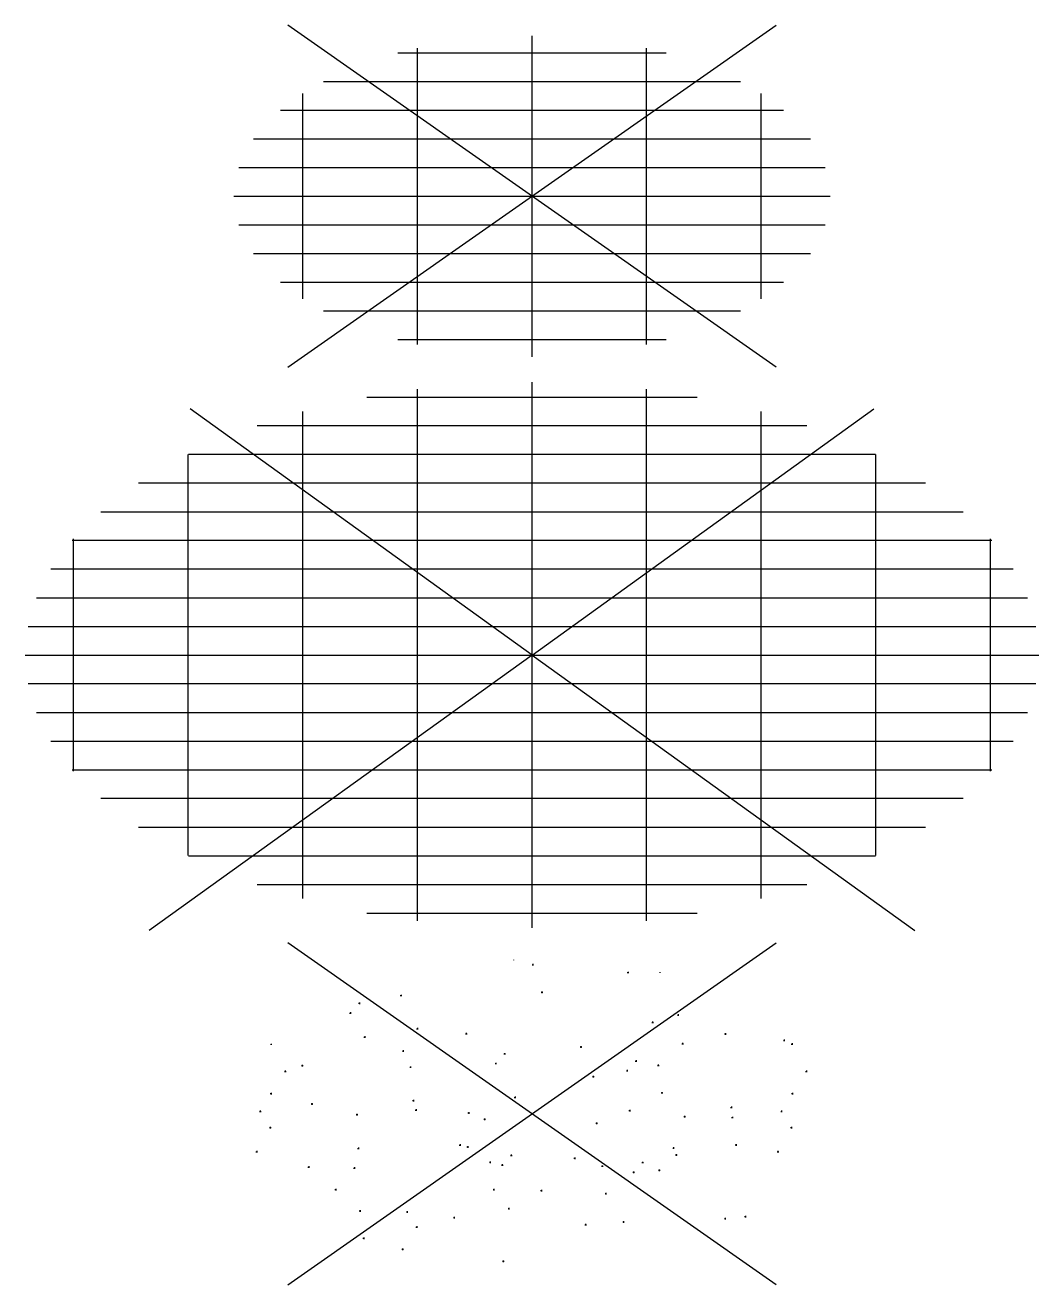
# Model space of a CAD drawing. Header units: metres. Extents: x 3187 to 3249, y 2220 to 2393.
# Drawn here: x 3193.503 to 3195.713, y 2312.821 to 2315.566 of the extents above; entities that cross this region are included whole.
import ezdxf
from ezdxf.enums import TextEntityAlignment as Align

# ---------------------------------------------------------------- set-up
doc = ezdxf.new("R2010")
doc.units = ezdxf.units.M
doc.layers.add('V-WE-VH-OPENVERHARDING_STRAATBAKSTEEN-S', color=90, linetype='Continuous', lineweight=25)
doc.styles.add('NLCS-ISO', font='NLCS-ISO.ttf')

# ---------------------------------------------------------------- blocks, each defined once
blk = doc.blocks.new('V-SVH-FUNDERING_ZAND_KL-SO')
for p, q in [((-2.662, -1.864), (2.662, 1.864)), ((2.662, -1.864), (-2.662, 1.864)), ((-0.203, 1.678), (-0.203, 1.676)), ((0, 1.625), (0.017, 1.625)), ((0.009, 1.634), (0.009, 1.617)), ((1.038, 1.539), (1.055, 1.539)), ((1.047, 1.548), (1.047, 1.531)), ((1.394, 1.543), (1.394, 1.537)), ((-1.436, 1.289), (-1.419, 1.289)), ((-1.428, 1.298), (-1.428, 1.281)), ((0.1, 1.324), (0.118, 1.324)), ((0.109, 1.332), (0.109, 1.315)), ((-1.979, 1.106), (-1.979, 1.089)), ((-1.891, 1.204), (-1.874, 1.204)), ((-1.882, 1.212), (-1.882, 1.195)), ((-1.988, 1.098), (-1.971, 1.098)), ((1.307, 0.996), (1.324, 0.996)), ((1.315, 1.004), (1.315, 0.987)), ((1.585, 1.076), (1.602, 1.076)), ((1.593, 1.084), (1.593, 1.067)), ((-1.833, 0.836), (-1.816, 0.836)), ((-1.824, 0.845), (-1.824, 0.828)), ((-1.258, 0.926), (-1.241, 0.926)), ((-1.25, 0.935), (-1.25, 0.918)), ((-0.725, 0.872), (-0.708, 0.872)), ((-0.716, 0.881), (-0.716, 0.864)), ((2.1, 0.871), (2.117, 0.871)), ((2.108, 0.879), (2.108, 0.862)), ((-2.847, 0.76), (-2.847, 0.75)), ((-2.847, 0.759), (-2.838, 0.759)), ((-1.404, 0.693), (-1.404, 0.675)), ((0.525, 0.728), (0.542, 0.728)), ((0.534, 0.736), (0.534, 0.719)), ((1.633, 0.764), (1.65, 0.764)), ((1.642, 0.772), (1.642, 0.755)), ((2.741, 0.8), (2.758, 0.8)), ((2.75, 0.809), (2.75, 0.791)), ((2.827, 0.759), (2.844, 0.759)), ((2.835, 0.768), (2.835, 0.75)), ((-1.413, 0.684), (-1.396, 0.684)), ((-0.395, 0.556), (-0.395, 0.539)), ((-0.306, 0.654), (-0.289, 0.654)), ((-0.298, 0.662), (-0.298, 0.645)), ((1.126, 0.575), (1.143, 0.575)), ((1.135, 0.584), (1.135, 0.567)), ((-2.698, 0.462), (-2.681, 0.462)), ((-2.69, 0.471), (-2.69, 0.453)), ((-2.512, 0.526), (-2.495, 0.526)), ((-2.504, 0.534), (-2.504, 0.517)), ((-1.333, 0.508), (-1.316, 0.508)), ((-1.325, 0.517), (-1.325, 0.5)), ((-0.403, 0.548), (-0.386, 0.548)), ((0.668, 0.415), (0.668, 0.397)), ((1.029, 0.469), (1.046, 0.469)), ((1.038, 0.478), (1.038, 0.461)), ((1.368, 0.528), (1.385, 0.528)), ((1.377, 0.537), (1.377, 0.52)), ((2.983, 0.462), (3.001, 0.462)), ((2.992, 0.471), (2.992, 0.453)), ((0.66, 0.406), (0.677, 0.406)), ((-2.853, 0.22), (-2.836, 0.22)), ((-2.844, 0.228), (-2.844, 0.211)), ((-1.301, 0.143), (-1.284, 0.143)), ((-1.292, 0.151), (-1.292, 0.134)), ((-0.193, 0.179), (-0.176, 0.179)), ((-0.184, 0.188), (-0.184, 0.17)), ((1.408, 0.229), (1.425, 0.229)), ((1.416, 0.237), (1.416, 0.22)), ((2.829, 0.22), (2.846, 0.22)), ((2.838, 0.228), (2.838, 0.211)), ((-2.971, 0.025), (-2.954, 0.025)), ((-2.962, 0.034), (-2.962, 0.017)), ((-2.409, 0.107), (-2.391, 0.107)), ((-2.4, 0.115), (-2.4, 0.098)), ((-1.272, 0.041), (-1.255, 0.041)), ((-1.263, 0.049), (-1.263, 0.032)), ((-0.699, 0.009), (-0.682, 0.009)), ((-0.69, 0.017), (-0.69, 0)), ((1.057, 0.034), (1.074, 0.034)), ((1.066, 0.043), (1.066, 0.026)), ((2.165, 0.07), (2.182, 0.07)), ((2.174, 0.079), (2.174, 0.062)), ((2.711, 0.025), (2.728, 0.025)), ((2.719, 0.034), (2.719, 0.017)), ((-1.917, -0.009), (-1.9, -0.009)), ((-1.909, 0), (-1.909, -0.017)), ((-0.526, -0.06), (-0.508, -0.06)), ((-0.517, -0.052), (-0.517, -0.069)), ((0.695, -0.103), (0.713, -0.103)), ((0.704, -0.095), (0.704, -0.112)), ((1.655, -0.031), (1.672, -0.031)), ((1.664, -0.022), (1.664, -0.04)), ((2.176, -0.04), (2.193, -0.04)), ((2.184, -0.032), (2.184, -0.049)), ((-2.863, -0.151), (-2.845, -0.151)), ((-2.854, -0.142), (-2.854, -0.159)), ((2.819, -0.151), (2.836, -0.151)), ((2.828, -0.142), (2.828, -0.159)), ((-3, -0.404), (-3, -0.422)), ((-1.901, -0.377), (-1.884, -0.377)), ((-1.892, -0.368), (-1.892, -0.385)), ((-0.793, -0.341), (-0.776, -0.341)), ((-0.784, -0.332), (-0.784, -0.349)), ((-0.709, -0.362), (-0.692, -0.362)), ((-0.7, -0.353), (-0.7, -0.37)), ((1.534, -0.373), (1.551, -0.373)), ((1.542, -0.364), (1.542, -0.381)), ((2.215, -0.34), (2.232, -0.34)), ((2.224, -0.331), (2.224, -0.348)), ((2.681, -0.404), (2.681, -0.422)), ((-3.009, -0.413), (-2.992, -0.413)), ((-0.464, -0.528), (-0.447, -0.528)), ((-0.456, -0.519), (-0.456, -0.537)), ((-0.236, -0.453), (-0.218, -0.453)), ((-0.227, -0.444), (-0.227, -0.461)), ((0.457, -0.485), (0.474, -0.485)), ((0.466, -0.477), (0.466, -0.494)), ((1.197, -0.531), (1.214, -0.531)), ((1.205, -0.523), (1.205, -0.54)), ((1.565, -0.449), (1.582, -0.449)), ((1.573, -0.441), (1.573, -0.458)), ((2.673, -0.413), (2.69, -0.413)), ((-2.442, -0.581), (-2.425, -0.581)), ((-2.433, -0.572), (-2.433, -0.59)), ((-1.945, -0.591), (-1.927, -0.591)), ((-1.936, -0.582), (-1.936, -0.599)), ((-0.333, -0.559), (-0.316, -0.559)), ((-0.324, -0.55), (-0.324, -0.567)), ((0.757, -0.571), (0.774, -0.571)), ((0.765, -0.562), (0.765, -0.579)), ((1.1, -0.637), (1.117, -0.637)), ((1.108, -0.629), (1.108, -0.646)), ((1.379, -0.615), (1.397, -0.615)), ((1.388, -0.606), (1.388, -0.624)), ((-2.14, -0.817), (-2.14, -0.835)), ((-0.416, -0.819), (-0.416, -0.836)), ((-2.149, -0.826), (-2.131, -0.826)), ((-0.425, -0.827), (-0.408, -0.827)), ((0.094, -0.837), (0.111, -0.837)), ((0.103, -0.828), (0.103, -0.846)), ((0.796, -0.87), (0.813, -0.87)), ((0.805, -0.861), (0.805, -0.879)), ((-1.883, -1.058), (-1.866, -1.058)), ((-1.875, -1.049), (-1.875, -1.067)), ((-1.369, -1.07), (-1.352, -1.07)), ((-1.36, -1.062), (-1.36, -1.079)), ((-0.261, -1.034), (-0.244, -1.034)), ((-0.252, -1.025), (-0.252, -1.043)), ((-1.265, -1.234), (-1.248, -1.234)), ((-1.256, -1.226), (-1.256, -1.243)), ((-0.857, -1.131), (-0.84, -1.131)), ((-0.849, -1.122), (-0.849, -1.14)), ((0.575, -1.21), (0.593, -1.21)), ((0.584, -1.201), (0.584, -1.218)), ((0.989, -1.179), (1.006, -1.179)), ((0.998, -1.17), (0.998, -1.187)), ((2.097, -1.143), (2.114, -1.143)), ((2.106, -1.134), (2.106, -1.151)), ((2.318, -1.121), (2.335, -1.121)), ((2.327, -1.112), (2.327, -1.129)), ((-1.844, -1.357), (-1.827, -1.357)), ((-1.835, -1.349), (-1.835, -1.366)), ((-1.419, -1.477), (-1.402, -1.477)), ((-1.411, -1.468), (-1.411, -1.486)), ((-0.322, -1.608), (-0.305, -1.608)), ((-0.313, -1.6), (-0.313, -1.617))]:
    blk.add_line(p, q)
at = {"style": 'NLCS-ISO'}
blk.add_attdef('KLEUR', text='', height=1.8, dxfattribs=at).set_placement((4.25, 0), align=Align.MIDDLE_LEFT)
blk = doc.blocks.new('V-SVH-GEOTEXTIEL-SO')
for p, q in [((-1.25, -2.898), (-1.25, 2.898)), ((0, -2.975), (0, 2.975)), ((1.25, -2.898), (1.25, 2.898)), ((-1.801, 2.812), (1.801, 2.812)), ((0, 0), (-3.728, 2.684)), ((-2.5, -2.653), (-2.5, 2.653)), ((0, 0), (3.728, 2.684)), ((2.5, -2.653), (2.5, 2.653)), ((-2.995, 2.5), (2.995, 2.5)), ((-3.75, -2.185), (-3.75, 2.185)), ((-3.745, 2.188), (3.745, 2.188)), ((3.75, -2.185), (3.75, 2.185)), ((-4.29, 1.875), (4.29, 1.875)), ((-4.702, 1.562), (4.702, 1.562)), ((-5.014, 1.25), (5.014, 1.25)), ((-5, -1.266), (-5, 1.266)), ((5, -1.266), (5, 1.266)), ((-5.244, 0.938), (5.244, 0.938)), ((-5.402, 0.625), (5.402, 0.625)), ((-5.494, 0.312), (5.494, 0.312)), ((-5.525, 0), (5.525, 0)), ((0, 0), (-4.172, -3.003)), ((0, 0), (4.172, -3.003)), ((-5.494, -0.312), (5.494, -0.312)), ((-5.402, -0.625), (5.402, -0.625)), ((-5.244, -0.938), (5.244, -0.938)), ((-5.014, -1.25), (5.014, -1.25)), ((-4.702, -1.562), (4.702, -1.562)), ((-4.29, -1.875), (4.29, -1.875)), ((-3.745, -2.188), (3.745, -2.188)), ((-2.995, -2.5), (2.995, -2.5)), ((-1.801, -2.812), (1.801, -2.812))]:
    blk.add_line(p, q)
at = {"style": 'NLCS-ISO'}
blk.add_attdef('KLEUR', text='', height=1.8, dxfattribs=at).set_placement((6.525, 0), align=Align.MIDDLE_LEFT)
blk = doc.blocks.new('V-SVH-GEOTEXTIEL_KL-SO')
for p, q in [((-2.662, -1.864), (2.662, 1.864)), ((2.662, -1.864), (-2.662, 1.864)), ((0, -1.75), (0, 1.75)), ((-1.461, 1.562), (1.461, 1.562)), ((-1.25, -1.615), (-1.25, 1.615)), ((1.25, -1.615), (1.25, 1.615)), ((-2.274, 1.25), (2.274, 1.25)), ((-2.5, -1.118), (-2.5, 1.118)), ((2.5, -1.118), (2.5, 1.118)), ((-2.743, 0.938), (2.743, 0.938)), ((-3.035, 0.625), (3.035, 0.625)), ((-3.197, 0.312), (3.197, 0.312)), ((-3.25, 0), (3.25, 0)), ((-3.197, -0.312), (3.197, -0.312)), ((-3.035, -0.625), (3.035, -0.625)), ((-2.743, -0.938), (2.743, -0.938)), ((-2.274, -1.25), (2.274, -1.25)), ((-1.461, -1.562), (1.461, -1.562))]:
    blk.add_line(p, q)
at = {"style": 'NLCS-ISO'}
blk.add_attdef('KLEUR', text='', height=1.8, dxfattribs=at).set_placement((4.25, 0), align=Align.MIDDLE_LEFT)

msp = doc.modelspace()

# ---------------------------------------------------------------- block references
at = {"layer": 'V-WE-VH-OPENVERHARDING_STRAATBAKSTEEN-S', "xscale": 0.2, "yscale": 0.2, "zscale": 0.2}
for name, p in [('V-SVH-GEOTEXTIEL_KL-SO', (3194.6077, 2315.1934)), ('V-SVH-GEOTEXTIEL-SO', (3194.6077, 2314.1934)), ('V-SVH-FUNDERING_ZAND_KL-SO', (3194.6077, 2313.1934))]:
    msp.add_blockref(name, p, dxfattribs=at)

doc.saveas('drawing.dxf')
